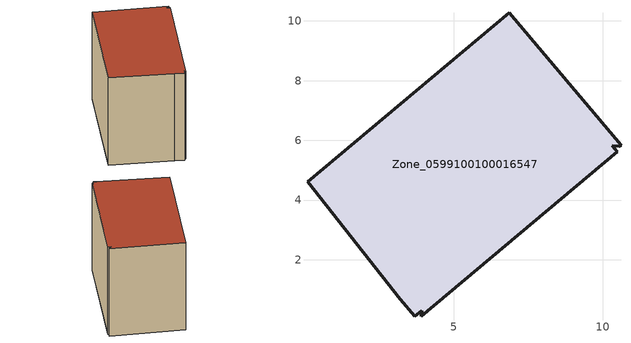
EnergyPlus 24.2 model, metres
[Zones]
Zone_0599100100016547
 floor ground (C_G): 10.61,5.84 10.56,5.8 10.31,5.82 10.48,5.62 3.92,0.11 3.93,0.29 3.7,0.1 3.22,0.68 0.11,4.61 6.87,10.28 z0
 wall outside (C_F): 0.11,4.61 3.22,0.68 3.7,0.1 3.93,0.29 3.92,0.11 10.48,5.62 10.31,5.82 10.56,5.8 10.61,5.84 6.87,10.28 0.11,4.61 z0:7.91
 roof outside (C_R): 10.61,5.84 6.87,10.28 0.11,4.61 3.22,0.68 3.7,0.1 3.93,0.29 3.92,0.11 10.48,5.62 10.31,5.82 10.56,5.8 z7.91
[BUILDING]
Pand.0599100100016547: North Axis=0; Terrain=City; Loads Convergence Tolerance Value=0.04; Temperature Convergence Tolerance Value=0.4; Solar Distribution=FullExterior; Maximum Number of Warmup Days=25; Minimum Number of Warmup Days=1
[Site:Location]
Rotterdam.The.Hague.AP_ZH_NLD Design_Conditions: Latitude=51.96; Longitude=4.45; Time Zone=1; Elevation=-4.5
[SITE:GROUNDTEMPERATURE:BUILDINGSURFACE]
18, 18, 18, 18, 18, 18, 18, 18, 18, 18, 18, 18
[MATERIAL] Thermal Absorptance=0.9; Solar Absorptance=0.7; Visible Absorptance=0.7
Name | Roughness | Thickness | Conductivity | Density | Specific Heat
G.TC.2015-2018 | MediumSmooth | 0.15 | 0.0428571 | 540 | 1210
F.TC.2015-2018 | Rough | 0.3 | 0.0666667 | 1920 | 840
R.TC.2015-2018 | MediumRough | 0.2 | 0.0333333 | 1500 | 1000
[CONSTRUCTION]
C_G: G.TC.2015-2018
C_F: F.TC.2015-2018
C_R: R.TC.2015-2018
[ZONE]
Zone_0599100100016547: Type=1; Multiplier=1; Ceiling Height=Autocalculate; Volume=Autocalculate; Floor Area=autocalculate; Part of Total Floor Area=Yes
[ZONEINFILTRATION:DESIGNFLOWRATE]
Infil_Zone_0599100100016547: Zone or ZoneList or Space or SpaceList=Zone_0599100100016547; Schedule=AlwaysOn; Design Flow Rate Calculation Method=Flow/Area; Flow Rate per Floor Area=0.0015; Constant Term Coefficient=1; Temperature Term Coefficient=0; Velocity Term Coefficient=0; Velocity Squared Term Coefficient=0
[HVACTEMPLATE:ZONE:IDEALLOADSAIRSYSTEM]
Zone_0599100100016547: Maximum Heating Supply Air Temperature=50; Minimum Cooling Supply Air Temperature=13; Maximum Heating Supply Air Humidity Ratio=0.0156; Minimum Cooling Supply Air Humidity Ratio=0.0077; Heating Limit=NoLimit; Cooling Limit=NoLimit; Dehumidification Control Type=ConstantSensibleHeatRatio; Cooling Sensible Heat Ratio=0.7; Dehumidification Setpoint=60; Humidification Control Type=None; Humidification Setpoint=30; Outdoor Air Method=None; Outdoor Air Flow Rate per Person=0.00944; Outdoor Air Flow Rate per Zone Floor Area=0; Outdoor Air Flow Rate per Zone=0; Demand Controlled Ventilation Type=None; Outdoor Air Economizer Type=NoEconomizer; Heat Recovery Type=None; Sensible Heat Recovery Effectiveness=0.7; Latent Heat Recovery Effectiveness=0.65
[ZONECONTROL:THERMOSTAT]
ThermostatControl_Zone_0599100100016547: Zone or ZoneList=Zone_0599100100016547; Control Type Schedule=DualSetpointControlType; Control 1=Thermostat_Zone_0599100100016547; Temperature Difference Between Cutout And Setpoint=0
[THERMOSTATSETPOINT:DUALSETPOINT]
Thermostat_Zone_0599100100016547: Heating Setpoint Temperature Schedule=HeatingSetpoint_Zone_0599100100016547; Cooling Setpoint Temperature Schedule=CoolingSetpoint_Zone_0599100100016547
[SCHEDULE:COMPACT]
HeatingSetpoint_Zone_0599100100016547: Through: 12/31, For: AllDays, Until: 24:00, 21
CoolingSetpoint_Zone_0599100100016547: Through: 12/31, For: AllDays, Until: 24:00, 24
DualSetpointControlType: Through: 12/31, For: AllDays, Until: 24:00, 4
AlwaysOn: Through: 12/31, For: AllDays, Until: 24:00, 1
